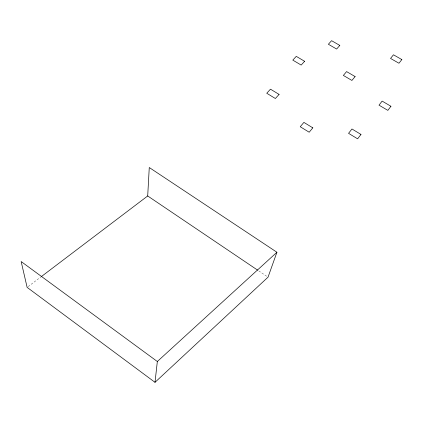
<?xml version="1.0" encoding="UTF-8"?>
<svg xmlns="http://www.w3.org/2000/svg" width="423" height="423" viewBox="0 0 423 423"><rect width="100%" height="100%" fill="white"/><g stroke="black" fill="none" stroke-linecap="round" stroke-linejoin="round"><path stroke-width="0.32" stroke-dasharray="2.12 1.59" d="M28.177 286.577L40.814 276.996M258.739 270.889L266.939 276.43"/><path stroke-width="0.63" d="M41.343 276.594L147.701 195.965L149.266 167.524L276.922 252.256L268.034 277.165L155.003 382.323L27.125 287.376L21.15 261.536L157.335 361.506L155.003 382.323M157.335 361.506L276.922 252.256M147.701 195.965L257.644 270.154M390.931 106.273L387.849 110.377L379.008 105.163L382.128 101.097L390.931 106.273M360.972 134.429L357.625 138.829L348.557 133.34L351.947 128.978L360.972 134.429M401.85 59.574L398.974 63.249L390.551 58.437L393.459 54.794L401.85 59.574M312.819 127.846L309.197 132.235L300.24 126.736L303.894 122.39L312.819 127.846M355.103 76.568L351.91 80.444L343.365 75.431L346.59 71.593L355.103 76.568M339.806 45.425L336.629 49.042L328.375 44.262L331.579 40.677L339.806 45.425M279.08 94.398L275.378 98.511L266.744 93.25L270.477 89.174L279.08 94.398M304.608 61.287L301.181 65.073L292.811 60.119L296.269 56.365L304.608 61.287"/></g></svg>
